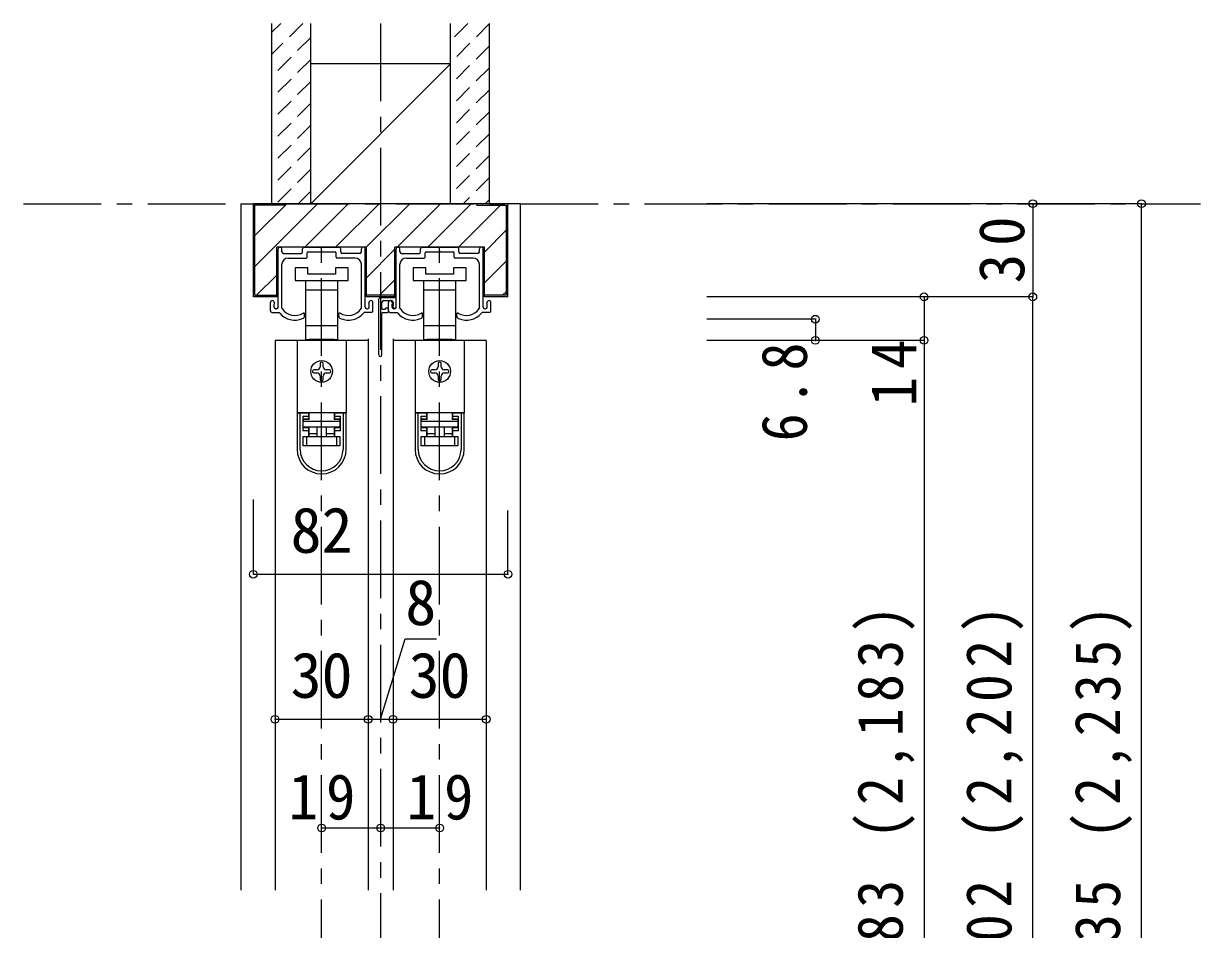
# Model space of a CAD drawing. Units: millimetres, scale not verified. Extents: x -973 to 977, y -718 to 696.
# Drawn here: x 95 to 474, y -259.2 to 32.5 of the extents above; entities that cross this region are included whole.
import ezdxf
from ezdxf.enums import TextEntityAlignment as Align

# ---------------------------------------------------------------- set-up
doc = ezdxf.new("R2010")
doc.units = ezdxf.units.MM
doc.header["$LTSCALE"] = 5
doc.header["$PDMODE"] = 32
doc.header["$PDSIZE"] = 2.5
doc.linetypes.add('CHAIN1', pattern=[8, 5, -1, 1, -1])
doc.linetypes.add('DASHED1', pattern=[1.8, 1.2, -0.6])
for name, color, linetype in [('0-1_通り芯', 4, 'CHAIN1'), ('0-2_柱', 3, 'Continuous'), ('0-3_仕上げ', 2, 'Continuous'), ('0-4_枠', 3, 'Continuous'), ('0-6_扉', 6, 'Continuous'), ('0-7_金物', 7, 'Continuous'), ('0-B_寸法', 7, 'Continuous'), ('0-C_ハッチ', 4, 'DASHED1')]:
    doc.layers.add(name, color=color, linetype=linetype)
doc.styles.add('ＭＳ ゴシック', font='')
doc.styles.get('ＭＳ ゴシック').set_extended_font_data('MS Gothic')

msp = doc.modelspace()

# ---------------------------------------------------------------- linework, layer by layer
at = {"layer": '0-1_通り芯'}
for p, q in [((94.986, -25.5), (473.986, -25.5)), ((190.986, -514.5), (190.986, -39.5)), ((228.986, -514.5), (228.986, -39.5))]:
    msp.add_line(p, q, dxfattribs=at)
at = {"layer": '0-2_柱'}
for p, q in [((232.486, 19.5), (187.486, 19.5)), ((232.486, -25.5), (187.486, -25.5))]:
    msp.add_line(p, q, dxfattribs=at)
at = {"layer": '0-2_柱', "color": 7}
msp.add_line((232.486, 19.5), (187.486, -25.5), dxfattribs=at)
at = {"layer": '0-3_仕上げ'}
for p, q in [((174.986, -25.5), (174.986, 32.5)), ((187.486, -25.5), (187.486, 32.5)), ((232.486, -25.5), (232.486, 32.5)), ((244.986, -25.5), (244.986, 32.5))]:
    msp.add_line(p, q, dxfattribs=at)
at = {"layer": '0-4_枠', "color": 4}
for p, q in [((164.986, -25.5), (168.986, -25.5)), ((164.986, -25.5), (164.986, -246.5)), ((254.986, -25.5), (250.986, -25.5)), ((254.986, -246.5), (254.986, -25.5))]:
    msp.add_line(p, q, dxfattribs=at)
at = {"layer": '0-4_枠'}
for p, q in [((168.986, -55.5), (168.986, -25.5)), ((250.986, -25.5), (168.986, -25.5)), ((169.486, -55), (169.486, -26)), ((178.986, -26), (169.486, -26)), ((178.986, -26), (178.986, -25.5)), ((240.986, -26), (240.986, -25.5)), ((240.986, -26), (250.486, -26)), ((250.486, -55), (250.486, -26)), ((250.986, -55.5), (250.986, -25.5)), ((176.586, -55.5), (176.586, -39.5)), ((205.386, -39.5), (176.586, -39.5)), ((205.386, -55.5), (205.386, -39.5)), ((214.586, -55.5), (214.586, -39.5)), ((243.386, -39.5), (214.586, -39.5)), ((243.386, -55.5), (243.386, -39.5)), ((176.586, -55.5), (168.986, -55.5)), ((169.486, -55), (176.586, -55)), ((214.586, -55), (205.386, -55)), ((214.586, -55.5), (205.386, -55.5)), ((250.486, -55), (243.386, -55)), ((250.986, -55.5), (243.386, -55.5))]:
    msp.add_line(p, q, dxfattribs=at)
at = {"layer": '0-6_扉'}
for p, q in [((205.986, -69.5), (175.986, -69.5)), ((175.986, -69.5), (175.986, -246.5)), ((205.986, -69), (205.986, -246.5)), ((213.986, -69), (213.986, -246.5)), ((243.986, -69.5), (213.986, -69.5)), ((243.986, -69.5), (243.986, -246.5))]:
    msp.add_line(p, q, dxfattribs=at)
at = {"layer": '0-7_金物', "color": 4, "linetype": 'CHAIN1'}
msp.add_line((209.986, 32.5), (209.986, -536.5), dxfattribs=at)
at = {"layer": '0-7_金物'}
for p, q in [((176.986, -58.8), (176.986, -40)), ((177.486, -39.5), (177.686, -39.5)), ((178.186, -41), (178.186, -40)), ((178.686, -41.5), (184.336, -41.5)), ((184.836, -41), (184.836, -40)), ((185.336, -39.5), (196.636, -39.5)), ((186.336, -42.7), (186.336, -41.3)), ((186.636, -41), (190.686, -41)), ((191.286, -41), (195.336, -41)), ((195.636, -42.7), (195.636, -41.3)), ((197.136, -41), (197.136, -40)), ((203.286, -41.5), (197.636, -41.5)), ((203.786, -41), (203.786, -40)), ((204.486, -39.5), (204.286, -39.5)), ((204.986, -58.8), (204.986, -40)), ((214.986, -58.8), (214.986, -40)), ((215.486, -39.5), (215.686, -39.5)), ((216.186, -41), (216.186, -40)), ((216.686, -41.5), (222.336, -41.5)), ((222.836, -41), (222.836, -40)), ((223.336, -39.5), (234.636, -39.5)), ((224.336, -42.7), (224.336, -41.3)), ((224.636, -41), (228.686, -41)), ((229.286, -41), (233.336, -41)), ((233.636, -42.7), (233.636, -41.3)), ((235.136, -41), (235.136, -40)), ((241.286, -41.5), (235.636, -41.5)), ((241.786, -41), (241.786, -40)), ((242.486, -39.5), (242.286, -39.5)), ((242.986, -58.8), (242.986, -40)), ((178.186, -59.123), (178.186, -45)), ((180.186, -43), (186.036, -43)), ((201.786, -43), (195.936, -43)), ((203.786, -59.123), (203.786, -45)), ((216.186, -59.123), (216.186, -45)), ((218.186, -43), (224.036, -43)), ((239.786, -43), (233.936, -43)), ((241.786, -59.123), (241.786, -45)), ((182.486, -46.2), (182.486, -50.2)), ((186.486, -46.2), (182.486, -46.2)), ((186.486, -48.2), (186.486, -46.2)), ((195.486, -48.2), (186.486, -48.2)), ((195.486, -46.2), (195.486, -48.2)), ((199.486, -46.2), (195.486, -46.2)), ((199.486, -50.2), (199.486, -46.2)), ((220.486, -46.2), (220.486, -50.2)), ((224.486, -46.2), (220.486, -46.2)), ((224.486, -48.2), (224.486, -46.2)), ((233.486, -48.2), (224.486, -48.2)), ((233.486, -46.2), (233.486, -48.2)), ((237.486, -46.2), (233.486, -46.2)), ((237.486, -50.2), (237.486, -46.2)), ((182.486, -50.2), (190.986, -50.2)), ((185.736, -50.2), (185.736, -53.2)), ((190.986, -50.2), (199.486, -50.2)), ((196.236, -53.2), (196.236, -50.2)), ((220.486, -50.2), (228.986, -50.2)), ((223.736, -50.2), (223.736, -53.2)), ((228.986, -50.2), (237.486, -50.2)), ((234.236, -53.2), (234.236, -50.2)), ((185.736, -53.2), (185.736, -64.8)), ((185.736, -53.2), (190.986, -53.2)), ((190.986, -53.2), (196.236, -53.2)), ((196.236, -64.8), (196.236, -53.2)), ((209.386, -74.2), (209.386, -56.2)), ((209.886, -55.7), (214.486, -55.7)), ((210.886, -56.7), (213.486, -56.7)), ((223.736, -53.2), (223.736, -64.8)), ((223.736, -53.2), (228.986, -53.2)), ((228.986, -53.2), (234.236, -53.2)), ((234.236, -64.8), (234.236, -53.2)), ((174.486, -60), (174.486, -57.3)), ((174.986, -60.5), (177.285, -60.5)), ((175.686, -58.8), (175.686, -57.7)), ((176.486, -59.3), (176.186, -59.3)), ((206.986, -60.5), (204.687, -60.5)), ((205.486, -59.3), (205.786, -59.3)), ((206.286, -58.8), (206.286, -57.7)), ((207.486, -60), (207.486, -57.3)), ((210.386, -59.2), (210.386, -57.2)), ((210.686, -59.5), (211.486, -59.5)), ((210.686, -60.5), (212.186, -60.5)), ((212.486, -60.2), (212.486, -57.3)), ((212.986, -60.5), (215.285, -60.5)), ((213.686, -58.8), (213.686, -57.7)), ((213.986, -57.2), (213.986, -58.3)), ((214.486, -59.3), (214.186, -59.3)), ((244.986, -60.5), (242.687, -60.5)), ((243.486, -59.3), (243.786, -59.3)), ((244.286, -58.8), (244.286, -57.7)), ((245.486, -60), (245.486, -57.3)), ((185.486, -61.583), (185.486, -61)), ((196.486, -61.583), (196.486, -61)), ((210.386, -74.2), (210.386, -60.8)), ((223.486, -61.583), (223.486, -61)), ((234.486, -61.583), (234.486, -61)), ((185.736, -64.8), (185.736, -69.2)), ((190.986, -64.8), (185.736, -64.8)), ((196.236, -64.8), (190.986, -64.8)), ((196.236, -69.2), (196.236, -64.8)), ((223.736, -64.8), (223.736, -69.2)), ((228.986, -64.8), (223.736, -64.8)), ((234.236, -64.8), (228.986, -64.8)), ((234.236, -69.2), (234.236, -64.8)), ((183.086, -69.5), (183.086, -92.8)), ((198.886, -69.5), (183.086, -69.5)), ((185.736, -69.2), (186.986, -69.2)), ((194.986, -69.5), (194.986, -69.2)), ((194.986, -69.2), (196.236, -69.2)), ((198.886, -69.5), (198.886, -92.8)), ((221.086, -69.5), (221.086, -92.8)), ((236.886, -69.5), (221.086, -69.5)), ((223.736, -69.2), (224.986, -69.2)), ((232.986, -69.5), (232.986, -69.2)), ((232.986, -69.2), (234.236, -69.2)), ((236.886, -69.5), (236.886, -92.8)), ((189.486, -79), (188.486, -79)), ((190.486, -77), (190.486, -78)), ((191.486, -78), (191.486, -77)), ((193.486, -79), (192.486, -79)), ((227.486, -79), (226.486, -79)), ((228.486, -77), (228.486, -78)), ((229.486, -78), (229.486, -77)), ((231.486, -79), (230.486, -79)), ((188.486, -80), (189.486, -80)), ((190.486, -81), (190.486, -82)), ((191.486, -82), (191.486, -81)), ((192.486, -80), (193.486, -80)), ((226.486, -80), (227.486, -80)), ((228.486, -81), (228.486, -82)), ((229.486, -82), (229.486, -81)), ((230.486, -80), (231.486, -80)), ((183.086, -92.8), (183.086, -92.9)), ((198.886, -92.8), (183.086, -92.8)), ((183.086, -92.9), (183.086, -104.6)), ((184.086, -92.9), (183.086, -92.9)), ((184.086, -104.6), (184.086, -92.9)), ((186.786, -92.9), (184.086, -92.9)), ((184.886, -93.9), (186.786, -93.9)), ((184.886, -93.9), (184.886, -98.6)), ((186.086, -92.9), (186.086, -92.8)), ((186.786, -92.9), (186.786, -93.9)), ((186.786, -93.9), (186.786, -94.9)), ((186.986, -95), (186.986, -92.8)), ((194.986, -92.8), (194.986, -95)), ((195.186, -93.9), (195.186, -92.9)), ((197.886, -92.9), (195.186, -92.9)), ((195.186, -93.9), (197.086, -93.9)), ((195.886, -92.8), (195.886, -92.9)), ((197.086, -98.6), (197.086, -93.9)), ((198.886, -92.8), (198.886, -92.9)), ((198.886, -104.6), (198.886, -92.9)), ((221.086, -92.8), (221.086, -92.9)), ((236.886, -92.8), (221.086, -92.8)), ((221.086, -92.9), (221.086, -104.6)), ((222.086, -92.9), (221.086, -92.9)), ((222.086, -104.6), (222.086, -92.9)), ((224.786, -92.9), (222.086, -92.9)), ((222.886, -93.9), (224.786, -93.9)), ((222.886, -93.9), (222.886, -98.6)), ((224.086, -92.9), (224.086, -92.8)), ((224.786, -92.9), (224.786, -93.9)), ((224.786, -93.9), (224.786, -94.9)), ((224.986, -95), (224.986, -92.8)), ((232.986, -92.8), (232.986, -95)), ((233.186, -93.9), (233.186, -92.9)), ((235.886, -92.9), (233.186, -92.9)), ((233.186, -93.9), (235.086, -93.9)), ((233.886, -92.8), (233.886, -92.9)), ((235.086, -98.6), (235.086, -93.9)), ((236.886, -92.8), (236.886, -92.9)), ((236.886, -104.6), (236.886, -92.9)), ((186.786, -94.9), (184.886, -94.9)), ((186.986, -95), (185.086, -95)), ((185.086, -95), (185.086, -95.5)), ((186.986, -99.5), (186.986, -97.5)), ((189.486, -97.5), (189.486, -100.5)), ((192.486, -97.5), (192.486, -100.5)), ((196.886, -95), (194.986, -95)), ((194.986, -97.5), (194.986, -99.5)), ((195.186, -97.6), (197.086, -97.6)), ((195.186, -98.6), (195.186, -97.6)), ((196.886, -95.5), (196.886, -95)), ((224.786, -94.9), (222.886, -94.9)), ((224.986, -95), (223.086, -95)), ((223.086, -95), (223.086, -95.5)), ((224.986, -99.5), (224.986, -97.5)), ((227.486, -97.5), (227.486, -100.5)), ((230.486, -97.5), (230.486, -100.5)), ((234.886, -95), (232.986, -95)), ((232.986, -97.5), (232.986, -99.5)), ((233.186, -97.6), (235.086, -97.6)), ((233.186, -98.6), (233.186, -97.6)), ((234.886, -95.5), (234.886, -95)), ((186.786, -98.6), (184.886, -98.6)), ((185.086, -103.5), (185.086, -100.5)), ((185.086, -100.5), (186.086, -100.5)), ((186.086, -100.5), (186.086, -103.5)), ((186.086, -100.5), (195.886, -100.5)), ((186.786, -98.6), (186.786, -100.5)), ((186.986, -99.5), (189.486, -99.5)), ((186.986, -100.5), (186.986, -99.5)), ((195.186, -100.5), (195.186, -98.6)), ((197.086, -98.6), (195.186, -98.6)), ((195.886, -103.5), (195.886, -100.5)), ((195.886, -100.5), (196.886, -100.5)), ((196.886, -100.5), (196.886, -103.5)), ((224.786, -98.6), (222.886, -98.6)), ((223.086, -103.5), (223.086, -100.5)), ((223.086, -100.5), (224.086, -100.5)), ((224.086, -100.5), (224.086, -103.5)), ((224.086, -100.5), (233.886, -100.5)), ((224.786, -98.6), (224.786, -100.5)), ((224.986, -99.5), (227.486, -99.5)), ((224.986, -100.5), (224.986, -99.5)), ((233.186, -100.5), (233.186, -98.6)), ((235.086, -98.6), (233.186, -98.6)), ((233.886, -103.5), (233.886, -100.5)), ((233.886, -100.5), (234.886, -100.5)), ((234.886, -100.5), (234.886, -103.5)), ((186.086, -103.5), (185.086, -103.5)), ((195.886, -103.5), (186.086, -103.5)), ((196.886, -103.5), (195.886, -103.5)), ((224.086, -103.5), (223.086, -103.5)), ((233.886, -103.5), (224.086, -103.5)), ((234.886, -103.5), (233.886, -103.5))]:
    msp.add_line(p, q, dxfattribs=at)
for points in [[(191.286, -41), (190.986, -40.7), (190.686, -41)], [(229.286, -41), (228.986, -40.7), (228.686, -41)], [(194.986, -69.2), (186.986, -69.2), (186.986, -69.5)], [(232.986, -69.2), (224.986, -69.2), (224.986, -69.5)], [(197.086, -94.9), (195.186, -94.9), (195.186, -93.9)], [(198.886, -92.9), (197.886, -92.9), (197.886, -104.6)], [(235.086, -94.9), (233.186, -94.9), (233.186, -93.9)], [(236.886, -92.9), (235.886, -92.9), (235.886, -104.6)], [(184.886, -97.6), (186.786, -97.6), (186.786, -98.6)], [(222.886, -97.6), (224.786, -97.6), (224.786, -98.6)], [(192.486, -99.5), (194.986, -99.5), (194.986, -100.5)], [(230.486, -99.5), (232.986, -99.5), (232.986, -100.5)]]:
    msp.add_lwpolyline(points, dxfattribs=at)
for points in [[(196.886, -97.5), (185.086, -97.5), (185.086, -95.5), (196.886, -95.5)], [(234.886, -97.5), (223.086, -97.5), (223.086, -95.5), (234.886, -95.5)]]:
    msp.add_lwpolyline(points, close=True, dxfattribs=at)
for centre in [(190.986, -79.5), (228.986, -79.5)]:
    msp.add_circle(centre, 3.5, dxfattribs=at)
for centre, radius, start, end in [((177.486, -40), 0.5, 90, 180), ((177.686, -40), 0.5, 0, 90), ((178.686, -41), 0.5, 180, 270), ((184.336, -41), 0.5, 270, 0), ((185.336, -40), 0.5, 90, 180), ((186.636, -41.3), 0.3, 90, 180), ((195.336, -41.3), 0.3, 0, 90), ((196.636, -40), 0.5, 0, 90), ((197.636, -41), 0.5, 180, 270), ((203.286, -41), 0.5, 270, 0), ((204.286, -40), 0.5, 90, 180), ((204.486, -40), 0.5, 0, 90), ((215.486, -40), 0.5, 90, 180), ((215.686, -40), 0.5, 0, 90), ((216.686, -41), 0.5, 180, 270), ((222.336, -41), 0.5, 270, 0), ((223.336, -40), 0.5, 90, 180), ((224.636, -41.3), 0.3, 90, 180), ((233.336, -41.3), 0.3, 0, 90), ((234.636, -40), 0.5, 0, 90), ((235.636, -41), 0.5, 180, 270), ((241.286, -41), 0.5, 270, 0), ((242.286, -40), 0.5, 90, 180), ((242.486, -40), 0.5, 0, 90), ((180.186, -45), 2, 90, 180), ((186.036, -42.7), 0.3, 270, 0), ((195.936, -42.7), 0.3, 180, 270), ((201.786, -45), 2, 0, 90), ((218.186, -45), 2, 90, 180), ((224.036, -42.7), 0.3, 270, 0), ((233.936, -42.7), 0.3, 180, 270), ((239.786, -45), 2, 0, 90), ((175.086, -57.3), 0.6, 0, 180), ((206.886, -57.3), 0.6, 0, 180), ((209.886, -56.2), 0.5, 90, 180), ((210.886, -57.2), 0.5, 90, 180), ((213.086, -57.3), 0.6, 0, 180), ((213.486, -57.2), 0.5, 0, 90), ((214.486, -56.2), 0.5, 0, 90), ((244.886, -57.3), 0.6, 0, 180), ((174.986, -60), 0.5, 180, 270.00019), ((175.686, -57.5), 0.2, 270, 90), ((176.186, -58.8), 0.5, 180, 270), ((176.486, -58.8), 0.5, 270, 0), ((178.986, -59.448), 2, 211.73927, 220.92587), ((178.486, -59.123), 0.3, 180, 213.92311), ((182.386, -56.5), 5, 213.92311, 301.89079), ((199.586, -56.5), 5, 238.10921, 326.07689), ((203.486, -59.123), 0.3, 326.07689, 0), ((202.986, -59.448), 2, 319.07413, 328.26073), ((205.486, -58.8), 0.5, 180, 270), ((205.786, -58.8), 0.5, 270, 0), ((206.286, -57.5), 0.2, 90, 270), ((206.986, -60), 0.5, 269.99981, 0), ((210.686, -59.2), 0.3, 180, 270), ((210.686, -60.8), 0.3, 90, 180), ((211.986, -59.5), 0.5, 0, 180), ((212.186, -60.2), 0.3, 270, 0), ((212.986, -60), 0.5, 180, 270.00019), ((213.686, -57.5), 0.2, 270, 90), ((214.186, -58.8), 0.5, 180, 270), ((213.986, -58.5), 0.2, 90, 270), ((214.486, -58.7), 0.5, 180, 0), ((214.486, -58.8), 0.5, 270, 0), ((216.986, -59.448), 2, 211.73927, 220.92587), ((216.486, -59.123), 0.3, 180, 213.92311), ((220.386, -56.5), 5, 213.92311, 301.89079), ((237.586, -56.5), 5, 238.10921, 326.07689), ((241.486, -59.123), 0.3, 326.07689, 0), ((240.986, -59.448), 2, 319.07413, 328.26073), ((243.486, -58.8), 0.5, 180, 270), ((243.786, -58.8), 0.5, 270, 0), ((244.286, -57.5), 0.2, 90, 270), ((244.986, -60), 0.5, 269.99981, 0), ((182.386, -56.5), 6.5, 220.92587, 292.44644), ((184.486, -61.583), 1, 292.44644, 0), ((185.186, -61), 0.3, 0, 121.89079), ((196.786, -61), 0.3, 58.10921, 180), ((197.486, -61.583), 1, 180, 247.55356), ((199.586, -56.5), 6.5, 247.55356, 319.07413), ((220.386, -56.5), 6.5, 220.92587, 292.44644), ((222.486, -61.583), 1, 292.44644, 0), ((223.186, -61), 0.3, 0, 121.89079), ((234.786, -61), 0.3, 58.10921, 180), ((235.486, -61.583), 1, 180, 247.55356), ((237.586, -56.5), 6.5, 247.55356, 319.07413), ((209.886, -74.2), 0.5, 180, 0), ((188.486, -79.5), 0.5, 90, 180), ((188.486, -79.5), 0.5, 180, 270), ((189.486, -78), 1, 270, 0), ((190.986, -77), 0.5, 90, 180), ((190.986, -77), 0.5, 0, 90), ((192.486, -78), 1, 180, 270), ((193.486, -79.5), 0.5, 0, 90), ((193.486, -79.5), 0.5, 270, 0), ((226.486, -79.5), 0.5, 90, 180), ((226.486, -79.5), 0.5, 180, 270), ((227.486, -78), 1, 270, 0), ((228.986, -77), 0.5, 90, 180), ((228.986, -77), 0.5, 0, 90), ((230.486, -78), 1, 180, 270), ((231.486, -79.5), 0.5, 0, 90), ((231.486, -79.5), 0.5, 270, 0), ((189.486, -81), 1, 0, 90), ((190.986, -82), 0.5, 180, 270), ((190.986, -82), 0.5, 270, 0), ((192.486, -81), 1, 90, 180), ((227.486, -81), 1, 0, 90), ((228.986, -82), 0.5, 180, 270), ((228.986, -82), 0.5, 270, 0), ((230.486, -81), 1, 90, 180), ((190.986, -104.6), 7.9, 180, 0), ((190.986, -104.6), 6.9, 180, 0), ((228.986, -104.6), 7.9, 180, 0), ((228.986, -104.6), 6.9, 180, 0)]:
    msp.add_arc(centre, radius, start, end, dxfattribs=at)
at = {"layer": '0-B_寸法', "color": 4}
for p, q in [((454.986, -25.5), (314.986, -25.5)), ((419.986, -25.5), (419.986, -55.5)), ((454.986, -514.5), (454.986, -25.5)), ((419.986, -55.5), (314.986, -55.5)), ((384.986, -55.5), (384.986, -69.5)), ((419.986, -511.5), (419.986, -55.5)), ((349.986, -62.7), (314.986, -62.7)), ((349.986, -62.7), (349.986, -69.5)), ((384.986, -69.5), (314.986, -69.5)), ((384.986, -69.5), (384.986, -506.5)), ((168.986, -144.804), (168.986, -120.746)), ((250.986, -144.804), (250.986, -124.246)), ((168.986, -144.804), (250.986, -144.804)), ((175.986, -191.5), (243.986, -191.5)), ((190.986, -226.5), (209.986, -226.5)), ((209.986, -226.5), (228.986, -226.5))]:
    msp.add_line(p, q, dxfattribs=at)
msp.add_lwpolyline([(209.986, -191.5), (217.874, -165.575), (227.983, -165.575)], dxfattribs=at)
at = {"layer": '0-B_寸法'}
for p in [(419.986, -25.5), (454.986, -25.5), (384.986, -55.5), (419.986, -55.5), (349.986, -62.7), (349.986, -69.5), (384.986, -69.5), (168.986, -144.804), (250.986, -144.804), (175.986, -191.5), (205.986, -191.5), (213.986, -191.5), (243.986, -191.5), (190.986, -226.5), (209.986, -226.5), (228.986, -226.5)]:
    msp.add_point(p, dxfattribs=at)
at = {"layer": '0-C_ハッチ'}
for p, q in [((177.812, 32.5), (174.986, 29.674)), ((184.883, 32.5), (174.986, 22.603)), ((238.02, 32.5), (232.486, 26.966)), ((245.091, 32.5), (232.486, 19.895)), ((187.486, 28.032), (174.986, 15.532)), ((244.986, 25.324), (232.486, 12.824)), ((187.486, 20.961), (174.986, 8.461)), ((244.986, 18.253), (232.486, 5.753)), ((187.486, 13.89), (174.986, 1.39)), ((244.986, 11.182), (232.486, -1.318)), ((187.486, 6.819), (174.986, -5.681)), ((244.986, 4.111), (232.486, -8.389)), ((187.486, -0.252), (174.986, -12.752)), ((244.986, -2.96), (232.486, -15.46)), ((187.486, -7.323), (174.986, -19.823)), ((244.986, -10.031), (232.486, -22.531)), ((187.486, -14.394), (176.38, -25.5)), ((244.986, -17.102), (236.589, -25.5)), ((187.486, -21.465), (183.451, -25.5)), ((244.986, -24.173), (243.66, -25.5))]:
    msp.add_line(p, q, dxfattribs=at)
at = {"layer": '0-C_ハッチ', "linetype": 'Continuous'}
for p, q in [((169.486, -35.771), (179.757, -25.5)), ((169.486, -45.671), (189.657, -25.5)), ((185.556, -39.5), (199.556, -25.5)), ((195.456, -39.5), (209.456, -25.5)), ((205.355, -39.5), (219.355, -25.5)), ((215.255, -39.5), (229.255, -25.5)), ((225.154, -39.5), (239.154, -25.5)), ((235.054, -39.5), (248.554, -26)), ((243.386, -41.067), (250.486, -33.967)), ((205.386, -49.369), (214.586, -40.169)), ((243.386, -50.967), (250.486, -43.867)), ((176.586, -48.47), (170.056, -55)), ((209.654, -55), (214.586, -50.068)), ((250.486, -53.766), (249.252, -55))]:
    msp.add_line(p, q, dxfattribs=at)

# ---------------------------------------------------------------- texts
at = {"layer": '0-B_寸法', "style": 'ＭＳ ゴシック'}
for s, p in [('82', (180.986, -142.304)), ('8', (217.928, -165.575)), ('30', (180.986, -189)), ('30', (218.986, -189))]:
    msp.add_text(s, height=14.66, dxfattribs=at).set_placement(p, align=Align.BOTTOM_LEFT)
at = {"layer": '0-B_寸法', "char_height": 14.66, "attachment_point": 7, "rotation": 90, "style": 'ＭＳ ゴシック'}
for s, insert in [('\\T1.27;\\W0.95;30', (417.486, -51.125)), ('\\T1.27;\\W0.9;6.8', (347.486, -102)), ('\\T1.27;\\W0.95;14', (382.486, -90.75)), ('\\T1.23;\\W0.9;ＤＨ＝1,983\\~(2,183)', (382.024, -362.75)), ('\\T1.23;\\W0.9;枠内＝2,002\\~(2,202)', (417.024, -362.75)), ('\\T1.23;\\W0.9;枠外＝2,035\\~(2,235)', (452.024, -362.75))]:
    msp.add_mtext(s, dxfattribs=dict(at, insert=insert))
at = {"layer": '0-B_寸法', "char_height": 14.66, "attachment_point": 7, "style": 'ＭＳ ゴシック'}
for insert in [(180.361, -224), (218.361, -224)]:
    msp.add_mtext('\\T1.27;\\W0.95;19', dxfattribs=dict(at, insert=insert))

doc.saveas('drawing.dxf')
